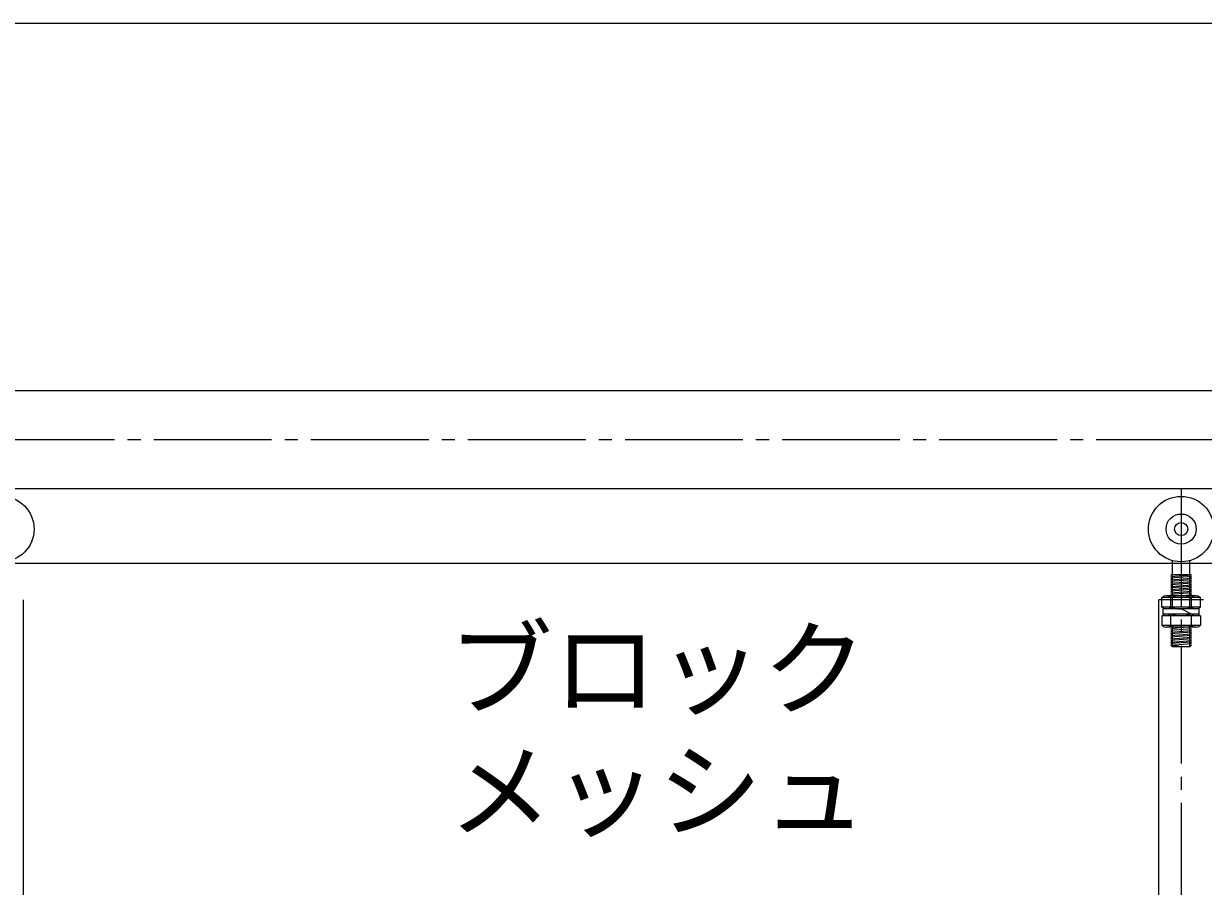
# Model space of a CAD drawing. Units: millimetres, scale not verified. Extents: x -3731 to 3731, y -5269 to 5269.
# Drawn here: x -224 to 678, y -2927 to -2268 of the extents above; entities that cross this region are included whole.
import ezdxf
from ezdxf.enums import TextEntityAlignment as Align

# ---------------------------------------------------------------- set-up
doc = ezdxf.new("R2010")
doc.units = ezdxf.units.MM
doc.header["$LTSCALE"] = 10
doc.linetypes.add('CHAIN2', pattern=[12, 9, -1, 1, -1])
for name, color, linetype, lineweight in [('0-2_05 寸法', 7, 'Continuous', 18), ('0-3_10 当社外形線', 3, 'Continuous', 18), ('0-4_12 当社中心線', 3, 'CHAIN2', 18), ('0-6_11 当社細線', 3, 'Continuous', 18)]:
    doc.layers.add(name, color=color, linetype=linetype, lineweight=lineweight)
doc.styles.add('ＭＳ ゴシック', font='')
doc.styles.get('ＭＳ ゴシック').set_extended_font_data('MS Gothic')

msp = doc.modelspace()

# ---------------------------------------------------------------- linework, layer by layer
at = {"layer": '0-2_05 寸法'}
msp.add_line((2415.93, -2267.87), (-2924.07, -2267.87), dxfattribs=at)
at = {"layer": '0-3_10 当社外形線'}
for p, q in [((-2904.07, -2548.03), (2015.93, -2548.03)), ((-2904.07, -2623.03), (2015.93, -2623.03)), ((-2904.07, -2680.03), (2015.93, -2680.03)), ((654.21, -2714.82), (654.21, -2677.67)), ((667.31, -2714.82), (667.31, -2677.67)), ((-223.4, -4927.96), (-223.53, -2708.05)), ((677.76, -2708.05), (643.76, -2708.05)), ((643.9, -4927.96), (643.77, -2708.05)), ((675.46, -2706.07), (646.06, -2706.07)), ((646.07, -2713.57), (646.06, -2706.07)), ((672.01, -2704.82), (649.51, -2704.82)), ((652.97, -2713.57), (652.96, -2706.07)), ((668.57, -2713.57), (668.56, -2706.07)), ((675.47, -2713.57), (675.46, -2706.07)), ((675.47, -2713.57), (646.07, -2713.57)), ((675.47, -2720.17), (646.07, -2720.17)), ((646.07, -2720.17), (646.07, -2727.67)), ((674.52, -2714.82), (647.02, -2714.82)), ((647.02, -2718.92), (647.02, -2714.82)), ((674.52, -2718.92), (647.02, -2718.92)), ((652.97, -2727.67), (652.97, -2720.17)), ((668.57, -2718.92), (660.77, -2714.82)), ((668.57, -2727.67), (668.57, -2720.17)), ((674.52, -2718.92), (674.52, -2714.82)), ((675.47, -2720.17), (675.47, -2727.67)), ((675.47, -2727.67), (646.07, -2727.67)), ((672.02, -2728.92), (649.52, -2728.92)), ((654.22, -2743.92), (654.22, -2728.92)), ((667.32, -2743.92), (667.32, -2728.92)), ((652.97, -2742.67), (654.22, -2743.92)), ((667.32, -2743.92), (654.22, -2743.92)), ((668.57, -2742.67), (667.32, -2743.92))]:
    msp.add_line(p, q, dxfattribs=at)
for centre, radius in [((-240.54, -2653.92), 25), ((660.76, -2653.92), 25), ((660.76, -2653.92), 11.5), ((660.76, -2653.92), 5)]:
    msp.add_circle(centre, radius, dxfattribs=at)
for centre, radius, start, end in [((649.52, -2710.2), 5.39, 50.17062, 129.83624), ((660.77, -2729.78), 24.96, 71.79423, 108.21263), ((672.02, -2710.2), 5.39, 50.17062, 129.83624), ((649.51, -2709.43), 5.39, 230.17062, 309.83624), ((649.52, -2724.3), 5.39, 50.17062, 129.83624), ((660.76, -2689.86), 24.96, 251.79423, 288.21263), ((660.77, -2743.88), 24.96, 71.79423, 108.21263), ((672.01, -2709.43), 5.39, 230.17062, 309.83624), ((672.02, -2724.3), 5.39, 50.17062, 129.83624), ((649.52, -2723.53), 5.39, 230.17062, 309.83624), ((660.76, -2703.96), 24.96, 251.79423, 288.21263), ((672.02, -2723.53), 5.39, 230.17062, 309.83624)]:
    msp.add_arc(centre, radius, start, end, dxfattribs=at)
at = {"layer": '0-4_12 当社中心線'}
for p, q in [((-3004.07, -2585.53), (2495.93, -2585.53)), ((660.9, -2623.03), (660.9, -5016.03))]:
    msp.add_line(p, q, dxfattribs=at)
at = {"layer": '0-6_11 当社細線'}
for p, q in [((668.56, -2688.92), (652.96, -2688.92)), ((652.96, -2690.17), (668.56, -2688.92)), ((652.96, -2688.92), (654.21, -2689.02)), ((668.56, -2690.17), (652.96, -2691.42)), ((654.21, -2690.27), (652.96, -2690.17)), ((652.96, -2692.67), (668.56, -2691.42)), ((652.96, -2691.42), (654.21, -2691.52)), ((668.56, -2692.67), (652.96, -2693.92)), ((654.21, -2692.77), (652.96, -2692.67)), ((652.96, -2695.17), (668.56, -2693.92)), ((652.96, -2693.92), (654.21, -2694.02)), ((667.31, -2690.07), (668.56, -2690.17)), ((668.56, -2691.42), (667.31, -2691.32)), ((667.31, -2692.57), (668.56, -2692.67)), ((668.56, -2693.92), (667.31, -2693.82)), ((668.56, -2695.17), (652.96, -2696.42)), ((654.21, -2695.27), (652.96, -2695.17)), ((652.96, -2697.67), (668.56, -2696.42)), ((652.96, -2696.42), (654.21, -2696.52)), ((668.56, -2697.67), (652.96, -2698.92)), ((654.21, -2697.77), (652.96, -2697.67)), ((652.96, -2700.17), (668.56, -2698.92)), ((652.96, -2698.92), (654.21, -2699.02)), ((668.56, -2700.17), (652.96, -2701.42)), ((654.21, -2700.27), (652.96, -2700.17)), ((652.96, -2702.67), (668.56, -2701.42)), ((652.96, -2701.42), (654.21, -2701.52)), ((668.56, -2702.67), (652.96, -2703.92)), ((654.21, -2702.77), (652.96, -2702.67)), ((667.31, -2695.07), (668.56, -2695.17)), ((668.56, -2696.42), (667.31, -2696.32)), ((667.31, -2697.57), (668.56, -2697.67)), ((668.56, -2698.92), (667.31, -2698.82)), ((667.31, -2700.07), (668.56, -2700.17)), ((668.56, -2701.42), (667.31, -2701.32)), ((667.31, -2702.57), (668.56, -2702.67)), ((668.56, -2703.92), (667.31, -2703.82)), ((652.96, -2703.92), (654.21, -2704.06)), ((660.76, -2704.82), (668.56, -2703.92)), ((652.97, -2730.17), (660.77, -2728.92)), ((668.57, -2730.17), (652.97, -2731.42)), ((654.22, -2730.27), (652.97, -2730.17)), ((667.32, -2729.97), (668.57, -2730.17)), ((652.97, -2732.67), (668.57, -2731.42)), ((652.97, -2731.42), (654.22, -2731.52)), ((668.57, -2732.67), (652.97, -2733.92)), ((654.22, -2732.77), (652.97, -2732.67)), ((652.97, -2735.17), (668.57, -2733.92)), ((652.97, -2733.92), (654.22, -2734.02)), ((668.57, -2735.17), (652.97, -2736.42)), ((654.22, -2735.27), (652.97, -2735.17)), ((652.97, -2737.67), (668.57, -2736.42)), ((652.97, -2736.42), (654.22, -2736.52)), ((668.57, -2737.67), (652.97, -2738.92)), ((654.22, -2737.77), (652.97, -2737.67)), ((652.97, -2740.17), (668.57, -2738.92)), ((652.97, -2738.92), (654.22, -2739.02)), ((668.57, -2731.42), (667.32, -2731.32)), ((667.32, -2732.57), (668.57, -2732.67)), ((668.57, -2733.92), (667.32, -2733.82)), ((667.32, -2735.07), (668.57, -2735.17)), ((668.57, -2736.42), (667.32, -2736.32)), ((667.32, -2737.57), (668.57, -2737.67)), ((668.57, -2738.92), (667.32, -2738.82)), ((668.57, -2740.17), (652.97, -2741.42)), ((654.22, -2740.27), (652.97, -2740.17)), ((652.97, -2742.67), (668.57, -2741.42)), ((652.97, -2741.42), (654.22, -2741.52)), ((660.77, -2743.92), (652.97, -2742.67)), ((667.32, -2740.07), (668.57, -2740.17)), ((668.57, -2741.42), (667.32, -2741.32)), ((667.32, -2742.57), (668.57, -2742.67))]:
    msp.add_line(p, q, dxfattribs=at)

# ---------------------------------------------------------------- texts
at = {"layer": '0-2_05 寸法', "style": 'ＭＳ ゴシック'}
for s, p in [('ブロック', (100.71, -2807.36)), ('メッシュ', (100.71, -2900.69))]:
    msp.add_text(s, height=58.65, dxfattribs=at).set_placement(p, align=Align.BOTTOM_LEFT)

doc.saveas('drawing.dxf')
